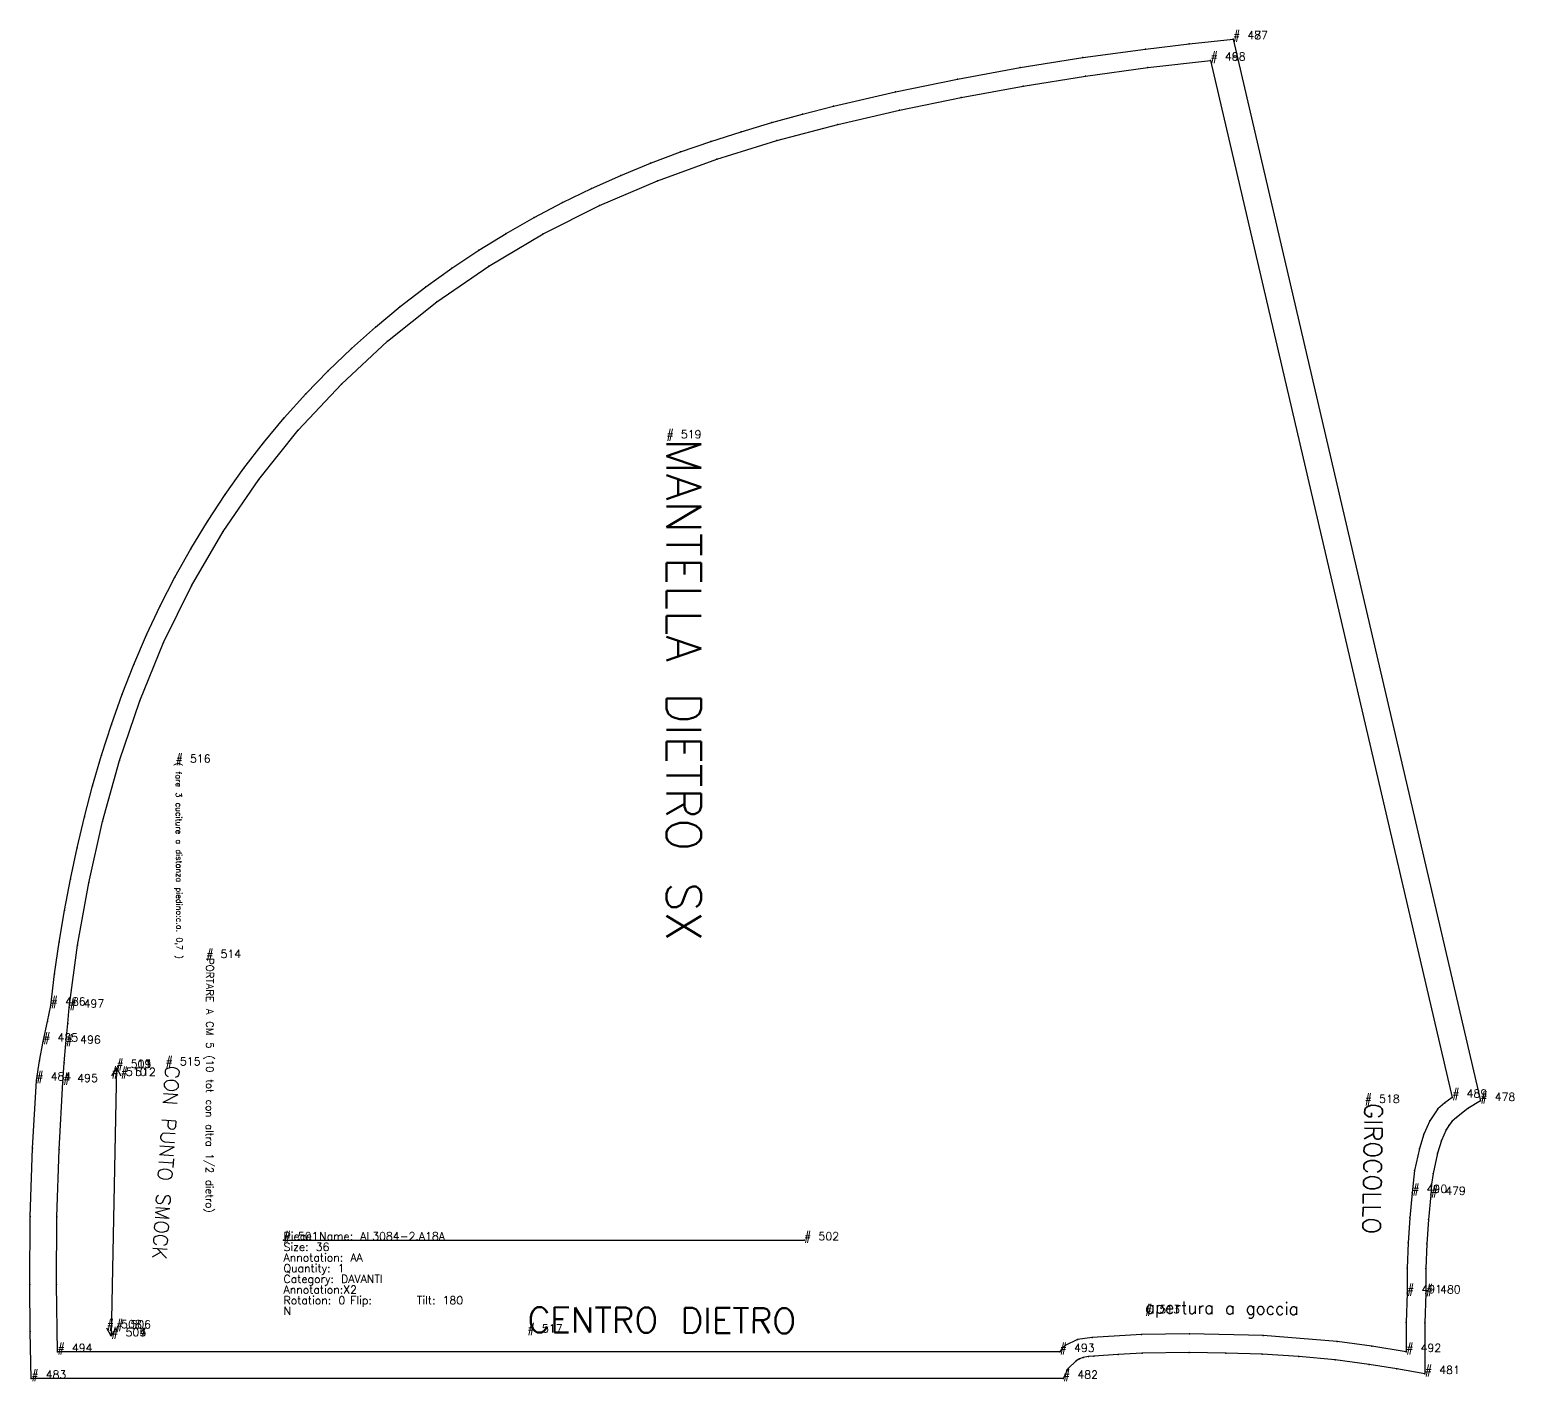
# Model space of a CAD drawing. Extents: x 0 to 9175, y -571 to 572.
# Drawn here: x 7539 to 8095, y -53 to 454 of the extents above; entities that cross this region are included whole.
import ezdxf

# ---------------------------------------------------------------- set-up
doc = ezdxf.new("R2010")
doc.units = 0
for name, color, linetype in [('1', 7, 'CONTINUOUS'), ('14', 7, 'CONTINUOUS'), ('15', 7, 'CONTINUOUS'), ('2', 1, 'CONTINUOUS'), ('3', 2, 'CONTINUOUS'), ('4', 3, 'CONTINUOUS'), ('7', 5, 'CONTINUOUS'), ('8', 4, 'CONTINUOUS')]:
    doc.layers.add(name, color=color, linetype=linetype)
doc.styles.get("Standard").update_dxf_attribs({"font": 'txt', "bigfont": '   '})

# ---------------------------------------------------------------- blocks, each defined once
blk = doc.blocks.new('AL3084-2A18A')
at = {"layer": '1'}
blk.add_lwpolyline([(355.896, 450.031), (448.619, 52.262), (443.951, 49.399), (439.601, 46.053), (437.996, 44.581), (436.764, 43.051), (435.737, 41.363), (433.993, 37.33), (432.574, 32.605), (430.87, 24.965), (430.34, 21.019), (430.05, 17.048), (429.126, 7.812), (428.504, -1.35), (428.175, -10.534), (428.136, -19.918), (427.833, -30.914), (427.804, -50.102), (417.352, -48.224), (406.862, -46.561), (394.186, -44.858), (380.509, -43.551), (366.794, -42.732), (353.146, -42.291), (339.485, -42.115), (321.838, -42.305), (312.823, -42.766), (303.764, -43.373), (301.705, -43.551), (299.701, -43.956), (298.387, -44.469), (297.153, -45.172), (294.131, -48.106), (292.185, -51.846), (-94.526, -51.846), (-94.957, -34.225), (-95.138, -16.599), (-94.944, 8.951), (-94.112, 34.488), (-92.648, 59.906), (-91.421, 67.2), (-90.075, 74.434), (-88.492, 81.935), (-87.245, 87.986), (-85.795, 99.86), (-84.081, 111.699), (-82.099, 123.509), (-79.861, 135.274), (-77.369, 146.997), (-74.609, 158.66), (-71.555, 170.271), (-68.192, 181.796), (-64.495, 193.242), (-60.458, 204.574), (-56.064, 215.792), (-51.311, 226.862), (-46.183, 237.779), (-40.682, 248.513), (-34.798, 259.056), (-28.534, 269.378), (-21.886, 279.465), (-14.866, 289.297), (-7.482, 298.86), (0.255, 308.14), (8.333, 317.122), (16.738, 325.797), (25.453, 334.155), (34.466, 342.191), (43.76, 349.893), (53.322, 357.259), (63.136, 364.278), (73.189, 370.949), (83.463, 377.262), (93.946, 383.222), (104.611, 388.824), (115.453, 394.075), (126.44, 398.974), (137.569, 403.54), (148.799, 407.783), (160.137, 411.728), (171.54, 415.386), (183.021, 418.79), (194.538, 421.956), (206.109, 424.92), (229.329, 430.316), (252.646, 435.107), (276.052, 439.386), (299.551, 443.144), (323.137, 446.35), (339.505, 448.299), (355.896, 450.031)], close=True, dxfattribs=at)
at = {"layer": '14'}
blk.add_lwpolyline([(347.49, 442.042), (438.063, 53.493), (435.229, 51.542), (432.704, 49.226), (429.597, 44.799), (427.406, 39.735), (425.797, 34.376), (423.949, 26.091), (423.086, 17.756), (422.15, 8.398), (421.513, -0.987), (421.175, -10.395), (421.138, -19.807), (420.833, -30.812), (420.817, -41.821), (407.912, -39.639), (394.923, -37.895), (367.144, -35.738), (339.527, -35.114), (321.594, -35.307), (303.059, -36.402), (297.649, -37.179), (293.026, -39.385), (291.892, -40.537), (290.918, -41.846), (-84.698, -41.846), (-85.137, -16.55), (-84.945, 8.75), (-84.121, 34.038), (-82.667, 59.295), (-82.2, 66.491), (-81.609, 73.677), (-80.855, 81.231), (-80.291, 87.193), (-77.163, 110.619), (-72.997, 133.89), (-67.817, 156.957), (-61.5, 179.734), (-53.899, 202.117), (-44.924, 223.987), (-34.507, 245.206), (-22.615, 265.632), (-9.242, 285.12), (5.551, 303.555), (21.679, 320.833), (39.033, 336.88), (57.499, 351.635), (76.961, 365.047), (97.308, 377.077), (118.41, 387.727), (140.142, 397.027), (162.364, 405.09), (184.952, 412.06), (207.8, 418.127), (230.825, 423.477), (253.98, 428.235), (277.234, 432.487), (300.576, 436.219), (324, 439.403), (347.49, 442.042)], close=True, dxfattribs=at)
at = {"layer": '2'}
for p in [(355.896, 450.031), (355.896, 450.031), (347.49, 442.042), (347.49, 442.042), (-87.245, 87.986), (-80.291, 87.193), (-90.075, 74.434), (-81.609, 73.677), (-92.648, 59.906), (-82.667, 59.295), (438.063, 53.493), (448.619, 52.262), (423.086, 17.756), (430.05, 17.048), (0, 0), (195.143, 0), (421.138, -19.807), (428.136, -19.918), (-84.698, -41.846), (290.918, -41.846), (420.817, -41.821), (-94.526, -51.846), (292.185, -51.846), (427.804, -50.102)]:
    blk.add_point(p, dxfattribs=at)
at = {"layer": '3'}
for p in [(323.137, 446.35), (339.505, 448.299), (299.551, 443.144), (252.646, 435.107), (276.052, 439.386), (300.576, 436.219), (324, 439.403), (229.329, 430.316), (277.234, 432.487), (206.109, 424.92), (230.825, 423.477), (253.98, 428.235), (183.021, 418.79), (194.538, 421.956), (207.8, 418.127), (171.54, 415.386), (184.952, 412.06), (148.799, 407.783), (160.137, 411.728), (137.569, 403.54), (162.364, 405.09), (126.44, 398.974), (140.142, 397.027), (115.453, 394.075), (104.611, 388.824), (118.41, 387.727), (93.946, 383.222), (83.463, 377.262), (97.308, 377.077), (73.189, 370.949), (63.136, 364.278), (76.961, 365.047), (53.322, 357.259), (57.499, 351.635), (43.76, 349.893), (34.466, 342.191), (25.453, 334.155), (39.033, 336.88), (16.738, 325.797), (21.679, 320.833), (8.333, 317.122), (0.255, 308.14), (5.551, 303.555), (-7.482, 298.86), (-14.866, 289.297), (-9.242, 285.12), (-21.886, 279.465), (-28.534, 269.378), (-22.615, 265.632), (-34.798, 259.056), (-40.682, 248.513), (-34.507, 245.206), (-46.183, 237.779), (-51.311, 226.862), (-44.924, 223.987), (-56.064, 215.792), (-60.458, 204.574), (-53.899, 202.117), (-64.495, 193.242), (-68.192, 181.796), (-61.5, 179.734), (-71.555, 170.271), (-74.609, 158.66), (-67.817, 156.957), (-77.369, 146.997), (-79.861, 135.274), (-72.997, 133.89), (-82.099, 123.509), (-84.081, 111.699), (-77.163, 110.619), (-85.795, 99.86), (-88.492, 81.935), (-80.855, 81.231), (-91.421, 67.2), (-82.2, 66.491), (435.229, 51.542), (429.597, 44.799), (432.704, 49.226), (437.996, 44.581), (439.601, 46.053), (443.951, 49.399), (427.406, 39.735), (435.737, 41.363), (436.764, 43.051), (-94.112, 34.488), (-84.121, 34.038), (425.797, 34.376), (433.993, 37.33), (432.574, 32.605), (423.949, 26.091), (430.87, 24.965), (430.34, 21.019), (-94.944, 8.951), (-84.945, 8.75), (422.15, 8.398), (429.126, 7.812), (421.513, -0.987), (428.504, -1.35), (421.175, -10.395), (428.175, -10.534), (-95.138, -16.599), (-85.137, -16.55), (420.833, -30.812), (427.833, -30.914), (-94.957, -34.225), (297.649, -37.179), (303.059, -36.402), (321.594, -35.307), (339.527, -35.114), (367.144, -35.738), (394.923, -37.895), (291.892, -40.537), (293.026, -39.385), (298.387, -44.469), (299.701, -43.956), (301.705, -43.551), (303.764, -43.373), (312.823, -42.766), (321.838, -42.305), (339.485, -42.115), (353.146, -42.291), (366.794, -42.732), (380.509, -43.551), (407.912, -39.639), (294.131, -48.106), (297.153, -45.172), (394.186, -44.858), (406.862, -46.561), (417.352, -48.224)]:
    blk.add_point(p, dxfattribs=at)
at = {"layer": '4'}
for p in [(-87.245, 87.986, 5), (-92.648, 59.906, 5)]:
    blk.add_point(p, dxfattribs=at)
at = {"layer": '7'}
blk.add_line((0, 0), (195.143, 0), dxfattribs=at)
at = {"layer": '8'}
for p, q in [((-62.655, 64.592), (-64.563, -35.988)), ((-62.655, 64.592), (-64.444, 61.626)), ((-62.655, 64.592), (-60.98, 61.56)), ((-64.563, -35.988), (-66.237, -32.956)), ((-64.563, -35.988), (-62.773, -33.021))]:
    blk.add_line(p, q, dxfattribs=at)
at = {"layer": '1'}
for s, p in [('# 477', (355.896, 450.031)), ('# 487', (355.896, 450.031)), ('# 486', (-87.245, 87.986)), ('# 485', (-90.075, 74.434)), ('# 484', (-92.648, 59.906)), ('# 478', (448.619, 52.262)), ('# 479', (430.05, 17.048)), ('Piece Name: AL3084-2.A18A', (0, 0)), ('Annotation: AA', (0, -8)), ('Size: 36', (0, -4)), ('Quantity: 1', (0, -12)), ('Category: DAVANTI', (0, -16)), ('# 480', (428.136, -19.918)), ('Annotation:X2', (0, -20)), ('Rotation: 0', (0, -24)), ('Flip: ', (25, -24)), ('Tilt: 180', (50, -24)), ('N', (0, -28)), ('# 483', (-94.526, -51.846)), ('# 482', (292.185, -51.846)), ('# 481', (427.804, -50.102))]:
    blk.add_text(s, height=3, dxfattribs=at).set_placement(p)
at = {"layer": '14'}
for s, p in [('# 488', (347.49, 442.042)), ('# 498', (347.49, 442.042)), ('# 497', (-80.291, 87.193)), ('# 496', (-81.609, 73.677)), ('# 495', (-82.667, 59.295)), ('# 489', (438.063, 53.493)), ('# 490', (423.086, 17.756)), ('# 491', (421.138, -19.807)), ('# 494', (-84.698, -41.846)), ('# 493', (290.918, -41.846)), ('# 492', (420.817, -41.821))]:
    blk.add_text(s, height=3, dxfattribs=at).set_placement(p)
at = {"layer": '15'}
for s, p in [('# 519', (143.567, 300.496)), ('# 516', (-40.438, 178.959)), ('# 514', (-28.965, 105.777)), ('# 515', (-44.205, 65.544)), ('# 518', (405.28, 51.485)), ('# 513', (322.905, -27.367)), ('# 517', (91.483, -34.518))]:
    blk.add_text(s, height=3, dxfattribs=at).set_placement(p)
for s, height, rotation, p in [('MANTELLA DIETRO SX', 12.945, -90, (143.567, 300.496)), ('( fare 3 cuciture a distanza piedino:c.a. 0,7 )', 2.206, -89.727, (-40.438, 178.959)), ('PORTARE A CM 5 (10 tot con altra 1/2 dietro)', 2.795, -90.093, (-28.965, 105.777)), ('CON PUNTO SMOCK', 5.342, -93.973, (-44.205, 65.544)), ('GIROCOLLO', 6.709, -90.963, (405.28, 51.485)), ('CENTRO DIETRO', 9.436, -0.217, (91.483, -34.518)), ('apertura a goccia', 4.571, -0.606, (322.905, -27.367))]:
    blk.add_text(s, height=height, rotation=rotation, dxfattribs=at).set_placement(p)
at = {"layer": '7'}
for s, p in [('# 501', (0, 0)), ('# 502', (195.143, 0))]:
    blk.add_text(s, height=3, dxfattribs=at).set_placement(p)
at = {"layer": '8'}
for s, p in [('# 503', (-62.655, 64.592)), ('# 509', (-62.655, 64.592)), ('# 511', (-62.655, 64.592)), ('# 510', (-64.444, 61.626)), ('# 512', (-60.98, 61.56)), ('# 508', (-66.237, -32.956)), ('# 504', (-64.563, -35.988)), ('# 505', (-64.563, -35.988)), ('# 507', (-64.563, -35.988)), ('# 506', (-62.773, -33.021))]:
    blk.add_text(s, height=3, dxfattribs=at).set_placement(p)

msp = doc.modelspace()

# ---------------------------------------------------------------- block references
at = {"layer": '1'}
msp.add_blockref('AL3084-2A18A', (7633.73, 0), dxfattribs=at)

doc.saveas('drawing.dxf')
